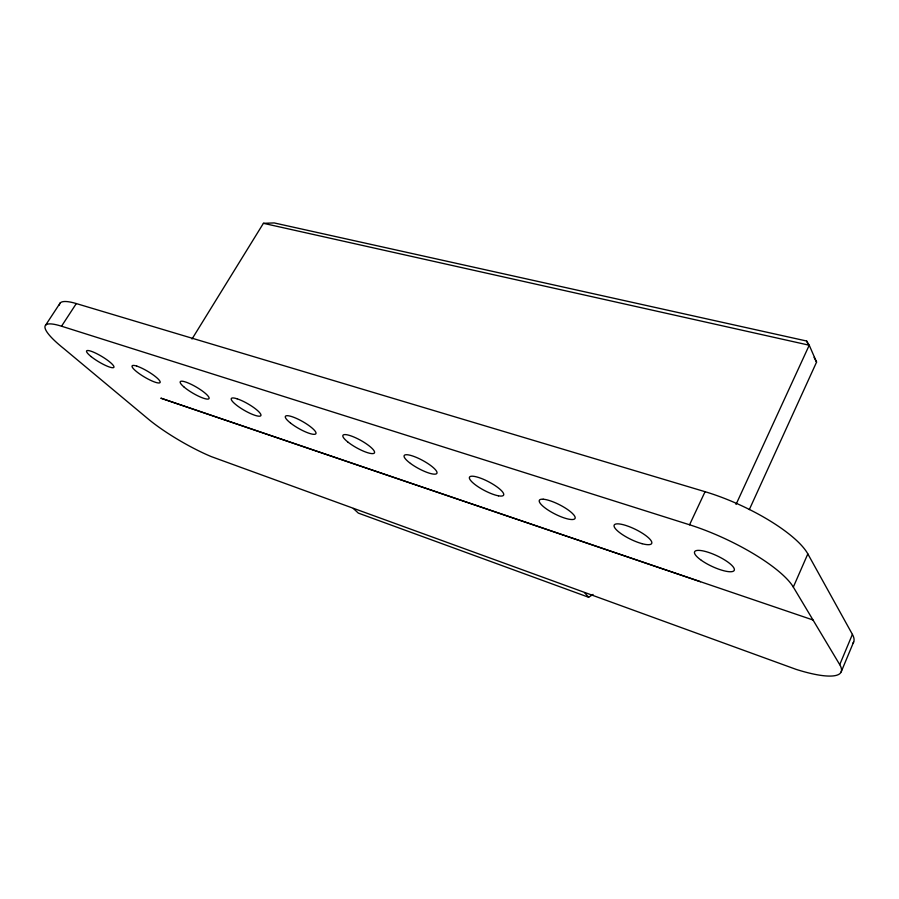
<?xml version="1.0" encoding="UTF-8"?>
<svg xmlns="http://www.w3.org/2000/svg" width="899" height="899" viewBox="0 0 899 899"><rect width="100%" height="100%" fill="white"/><g stroke="black" fill="none" stroke-linecap="round" stroke-linejoin="round"><path stroke-width="1.35" d="M76.303 303.57L61.537 326.213A63.807 12.384 31 0 0 63.986 348.733L148.369 419.125A58.154 10.709 30.1 0 0 211.299 456.613L796.143 669.384A79.73 18.722 24.8 0 0 839.733 664.653L852.398 634.379L807.83 553.896A87.023 25.273 24.8 0 0 705.063 491.697L76.303 303.57A63.447 13.361 31.2 0 0 59.413 305.042M841.194 671.823L853.668 641.942M839.733 664.653L793.323 587.081L807.83 553.896M749.305 509.621L816.573 362.106L809.235 345.216L806.639 341.024L274.173 222.93L263.418 223.312L192.004 339.035M736.034 504.429L809.235 345.216L263.418 223.312M61.537 326.213L689.555 524.78L705.063 491.697M45.602 325.18L60.154 303.019M353.341 508.486L358.33 513.104L588.643 597.262L593.048 594.419M700.49 581.72L160.831 398.167L813.022 619.995M584.519 592.61L588.643 597.262M814.067 357.33L816.573 362.106M806.639 341.024L808.302 344.845M689.555 524.78A87.709 23.52 25.1 0 1 793.323 587.081M852.398 634.379A79.179 20.149 24.5 0 1 852.825 643.313M543.187 499.215L541.58 499.215A20.014 5.158 27 0 0 539.816 502.743L540.76 504.024A20.014 5.158 27 0 0 568.943 519.206L570.921 519.487A20.014 5.158 27 0 0 573.776 514.88L572.461 513.464A20.014 5.158 27 0 0 543.187 499.215M498.451 495.821L496.372 495.349A19.261 4.832 27.8 0 1 471.222 481.156L470.199 479.886A19.261 4.832 27.8 0 1 478.796 477.549L481.325 478.448A19.261 4.832 27.8 0 1 501.339 490.539A19.261 4.832 27.8 0 1 498.451 495.821M136.817 366.118L135.255 365.668A16.283 3.293 30.7 0 0 135.479 370.714A16.283 3.293 30.7 0 0 153.504 381.592L155.28 382.244A16.283 3.293 30.7 0 0 156.763 377.704A16.283 3.293 30.7 0 0 136.817 366.118M237.111 398.796L235.347 398.291A17.07 3.731 30 0 0 234.133 403.145A17.07 3.731 30 0 0 252.911 414.574L254.878 415.293A17.07 3.731 30 0 0 258.035 411A17.07 3.731 30 0 0 237.111 398.796M642.066 543.681L639.391 542.872A20.879 5.506 26.1 0 1 615.219 528.443A20.879 5.506 26.1 0 1 626.221 525.578L629.098 526.6A20.879 5.506 26.1 0 1 650.685 540.119A20.879 5.506 26.1 0 1 642.066 543.681M347.666 441.87A18.036 4.248 29.1 0 0 374.13 453.231A18.036 4.248 29.1 0 0 354.296 437.195A18.036 4.248 29.1 0 0 347.666 441.87M410.472 463.434A18.609 4.529 28.5 0 0 436.892 473.312A18.609 4.529 28.5 0 0 414.237 456.557A18.609 4.529 28.5 0 0 410.472 463.434M701.411 560.369A21.891 5.866 25.1 0 0 734.045 570.651A21.891 5.866 25.1 0 0 707.771 552.155A21.891 5.866 25.1 0 0 701.411 560.369M290.501 423.036A17.53 3.978 29.6 0 0 315.729 433.891A17.53 3.978 29.6 0 0 295.76 418.114A17.53 3.978 29.6 0 0 290.501 423.036M91.091 356.566A15.935 3.09 31 0 0 113.701 367.522A15.935 3.09 31 0 0 95.912 353.251A15.935 3.09 31 0 0 91.091 356.566M184.273 387.233A16.665 3.495 30.4 0 0 208.579 398.954A16.665 3.495 30.4 0 0 191.094 384.289A16.665 3.495 30.4 0 0 184.273 387.233"/></g></svg>
